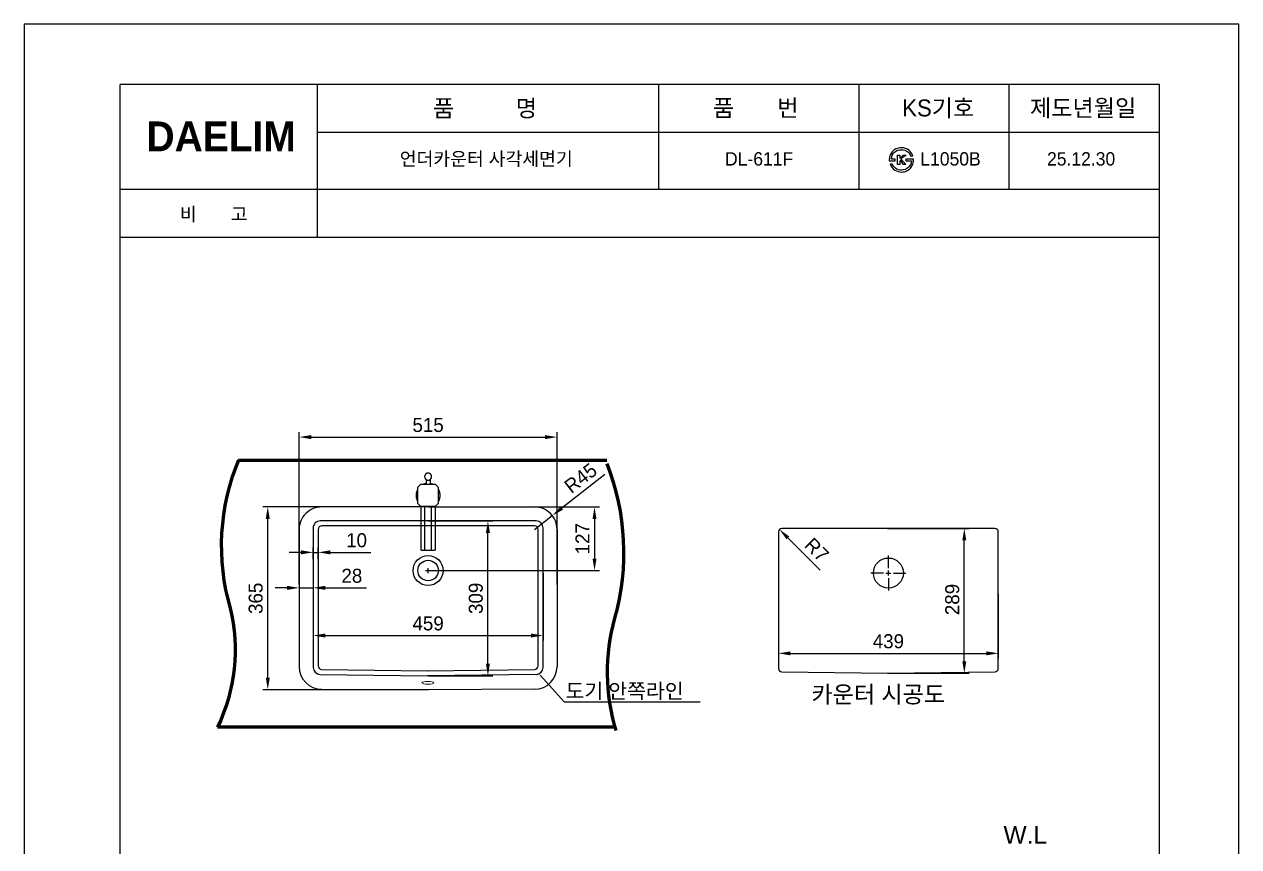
# Model space of a CAD drawing. Header units: millimetres. Extents: x 9401 to 11826, y -521 to 2909.
# Drawn here: x 9401 to 11826, y 1267 to 2909 of the extents above; entities that cross this region are included whole.
import ezdxf
from ezdxf import colors
from ezdxf.entities.mleader import LeaderData, LeaderLine
from ezdxf.lldxf.tags import DXFTag
from ezdxf.math import Vec2, Vec3

# ---------------------------------------------------------------- set-up
doc = ezdxf.new("R2010")
doc.units = ezdxf.units.MM
doc.header["$LTSCALE"] = 0.2
for name, color, linetype in [('1', 1, 'Continuous'), ('BU', 7, 'Continuous'), ('DIM2', 7, 'Continuous'), ('YA', 7, 'Continuous')]:
    doc.layers.add(name, color=color, linetype=linetype)
for name, color, linetype, lineweight in [('DIM', 3, 'Continuous', 15), ('LINE', 7, 'Continuous', 25), ('OUTLINE', 11, 'Continuous', 35), ('Y', 235, 'Continuous', 50)]:
    doc.layers.add(name, color=color, linetype=linetype, lineweight=lineweight)
doc.styles.add('Daelim Dimension', font='')
doc.styles.add('h', font='', dxfattribs={"height": 28})
doc.styles.get("Standard").update_dxf_attribs({"font": 'ISOCP.SHX', "bigfont": 'WHGTXT.SHX'})
doc.styles.add('스타일1', font='txt.shx', dxfattribs={"bigfont": 'ghs.shx'})
doc.styles.get('Daelim Dimension').set_extended_font_data('NanumGothic')
doc.styles.get('h').set_extended_font_data('Haansoft Batang')
tags = doc.linetypes.add('Amconstr', pattern=[9999, 9999, 0]).pattern_tags.tags
tags[6:7] = [DXFTag(74, 4), DXFTag(75, 0), DXFTag(340, '0'), DXFTag(46, 1.0), DXFTag(50, 0.0), DXFTag(44, 0.0), DXFTag(45, 0.0)]
tags[4:5] = [DXFTag(74, 4), DXFTag(75, 0), DXFTag(340, '0'), DXFTag(46, 1.0), DXFTag(50, 0.0), DXFTag(44, 0.0), DXFTag(45, 0.0)]
tags = doc.linetypes.add('HIDDEN', pattern=[9.524999999999999, 6.35, -3.175]).pattern_tags.tags
tags[6:7] = [DXFTag(74, 4), DXFTag(75, 0), DXFTag(340, '0'), DXFTag(46, 1.0), DXFTag(50, 0.0), DXFTag(44, 0.0), DXFTag(45, 0.0)]
tags[4:5] = [DXFTag(74, 4), DXFTag(75, 0), DXFTag(340, '0'), DXFTag(46, 1.0), DXFTag(50, 0.0), DXFTag(44, 0.0), DXFTag(45, 0.0)]
doc.dimstyles.new('AM_ISO$0', dxfattribs={"dimtxt": 28, "dimasz": 24, "dimexe": 10, "dimexo": 0, "dimgap": 10, "dimtad": 1, "dimdec": 0, "dimdsep": 46, "dimtxsty": 'h', "dimcen": -5, "dimclrd": 256, "dimclre": 256, "dimclrt": 256, "dimadec": 0, "dimazin": 2, "dimtp": 0.1, "dimtm": 0.1, "dimtfac": 0.71, "dimtdec": 0, "dimtmove": 0, "dimatfit": 3, "dimfxl": 0, "dimlwd": -1, "dimlwe": -1, "dimarcsym": 0})
doc.dimstyles.new('AM_ISO$4', dxfattribs={"dimtxt": 28, "dimasz": 24, "dimexe": 10, "dimexo": 0, "dimgap": 10, "dimtad": 1, "dimdec": 0, "dimdsep": 46, "dimtxsty": 'h', "dimcen": -5, "dimclrd": 256, "dimclre": 256, "dimclrt": 256, "dimadec": 0, "dimazin": 2, "dimtp": 0.1, "dimtm": 0.1, "dimtfac": 0.71, "dimtdec": 0, "dimtmove": 0, "dimatfit": 3, "dimfxl": 0, "dimlwd": -1, "dimlwe": -1, "dimarcsym": 0})

# ---------------------------------------------------------------- blocks, each defined once
blk = doc.blocks.new('*D11')
at = {"layer": 'Defpoints', "color": 0, "linetype": 'Amconstr'}
for p in [(10906.77465531964, 1771.976306297928), (11345.87361767875, 1771.974750124083), (11345.87361767875, 1653.131703340285)]:
    blk.add_point(p, dxfattribs=at)
at = {"layer": 'LINE', "linetype": 'ByBlock'}
for p, q in [((10906.77465531964, 1771.976306297928), (10906.77465531964, 1643.131703340285)), ((11345.87361767875, 1771.974750124083), (11345.87361767875, 1643.131703340285)), ((10930.77465531964, 1653.131703340285), (11321.87361767875, 1653.131703340285))]:
    blk.add_line(p, q, dxfattribs=at)
at = {"layer": 'LINE', "linetype": 'Amconstr'}
for points in [[(10930.77465531964, 1657.131703340285), (10930.77465531964, 1649.131703340285), (10906.77465531964, 1653.131703340285)], [(11321.87361767875, 1657.131703340285), (11321.87361767875, 1649.131703340285), (11345.87361767875, 1653.131703340285)]]:
    blk.add_solid(points, dxfattribs=at)
at = {"layer": 'LINE', "linetype": 'Amconstr', "insert": (11126.32413649919, 1677.131703340285), "char_height": 28, "attachment_point": 5, "style": 'h'}
blk.add_mtext('439', dxfattribs=at)
blk = doc.blocks.new('*D12')
at = {"layer": 'Defpoints', "color": 0, "linetype": 'Amconstr'}
for p in [(11124.88091090654, 1902.505432253914), (11278.00928433847, 1902.505432253914), (11124.88091090654, 1613.460493479608)]:
    blk.add_point(p, dxfattribs=at)
at = {"layer": 'LINE', "linetype": 'ByBlock'}
for p, q in [((11124.88091090654, 1902.505432253914), (11288.00928433847, 1902.505432253914)), ((11278.00928433847, 1637.460493479608), (11278.00928433847, 1878.505432253914)), ((11124.88091090654, 1613.460493479608), (11288.00928433847, 1613.460493479608))]:
    blk.add_line(p, q, dxfattribs=at)
at = {"layer": 'LINE', "linetype": 'Amconstr'}
for points in [[(11274.00928433847, 1878.505432253914), (11282.00928433847, 1878.505432253914), (11278.00928433847, 1902.505432253914)], [(11274.00928433847, 1637.460493479608), (11282.00928433847, 1637.460493479608), (11278.00928433847, 1613.460493479608)]]:
    blk.add_solid(points, dxfattribs=at)
at = {"layer": 'LINE', "linetype": 'Amconstr', "insert": (11254.00928433846, 1760.632450992758), "char_height": 28, "attachment_point": 5, "rotation": 90, "style": 'h'}
blk.add_mtext('289', dxfattribs=at)
blk = doc.blocks.new('*D13')
at = {"layer": 'Defpoints', "color": 0, "linetype": 'Amconstr'}
for p in [(9886.808744052969, 1945.505432253914), (10207.06969316705, 1945.505432253914), (10207.06969316707, 1580.505432253913)]:
    blk.add_point(p, dxfattribs=at)
at = {"layer": 'LINE', "linetype": 'ByBlock'}
for p, q in [((10207.06969316705, 1945.505432253914), (9876.808744052969, 1945.505432253914)), ((9886.808744052969, 1604.505432253913), (9886.808744052969, 1921.505432253914)), ((10207.06969316707, 1580.505432253913), (9876.808744052969, 1580.505432253913))]:
    blk.add_line(p, q, dxfattribs=at)
at = {"layer": 'LINE', "linetype": 'Amconstr'}
for points in [[(9882.808744052969, 1921.505432253914), (9890.808744052969, 1921.505432253914), (9886.808744052969, 1945.505432253914)], [(9882.808744052969, 1604.505432253913), (9890.808744052969, 1604.505432253913), (9886.808744052969, 1580.505432253913)]]:
    blk.add_solid(points, dxfattribs=at)
at = {"layer": 'LINE', "linetype": 'Amconstr', "insert": (9862.77146043113, 1763.005432253911), "char_height": 28, "attachment_point": 5, "rotation": 90, "style": 'h'}
blk.add_mtext('365', dxfattribs=at)
blk = doc.blocks.new('*D14')
at = {"layer": 'Defpoints', "color": 0, "linetype": 'Amconstr'}
for p in [(10464.61923546681, 2084.876436258386), (9949.520150861197, 1790.438791433037), (10464.61923546681, 1790.43701902108)]:
    blk.add_point(p, dxfattribs=at)
at = {"layer": 'LINE', "linetype": 'ByBlock'}
for p, q in [((9949.520150861197, 1790.438791433037), (9949.520150861197, 2094.876436258386)), ((10464.61923546681, 1790.43701902108), (10464.61923546681, 2094.876436258386)), ((9973.520150861197, 2084.876436258386), (10440.61923546681, 2084.876436258386))]:
    blk.add_line(p, q, dxfattribs=at)
at = {"layer": 'LINE', "linetype": 'Amconstr'}
for points in [[(9973.520150861197, 2088.876436258386), (9973.520150861197, 2080.876436258386), (9949.520150861197, 2084.876436258386)], [(10440.61923546681, 2088.876436258386), (10440.61923546681, 2080.876436258386), (10464.61923546681, 2084.876436258386)]]:
    blk.add_solid(points, dxfattribs=at)
at = {"layer": 'LINE', "linetype": 'Amconstr', "insert": (10207.069693164, 2108.913719880224), "char_height": 28, "attachment_point": 5, "style": 'h'}
blk.add_mtext('515', dxfattribs=at)
blk = doc.blocks.new('*D15')
at = {"layer": 'Defpoints', "color": 0, "linetype": 'Amconstr'}
for p in [(9977.52008307353, 1813.35062195049), (10436.61930325496, 1813.348994895179), (10436.61930325496, 1688.735604107995)]:
    blk.add_point(p, dxfattribs=at)
at = {"layer": 'LINE', "linetype": 'ByBlock'}
for p, q in [((9977.52008307353, 1813.35062195049), (9977.52008307353, 1678.735604107995)), ((10436.61930325496, 1813.348994895179), (10436.61930325496, 1678.735604107995)), ((10001.52008307353, 1688.735604107995), (10412.61930325496, 1688.735604107995))]:
    blk.add_line(p, q, dxfattribs=at)
at = {"layer": 'LINE', "linetype": 'Amconstr'}
for points in [[(10001.52008307353, 1692.735604107995), (10001.52008307353, 1684.735604107995), (9977.52008307353, 1688.735604107995)], [(10412.61930325496, 1692.735604107995), (10412.61930325496, 1684.735604107995), (10436.61930325496, 1688.735604107995)]]:
    blk.add_solid(points, dxfattribs=at)
at = {"layer": 'LINE', "linetype": 'Amconstr', "insert": (10207.06969316424, 1712.772887729832), "char_height": 28, "attachment_point": 5, "style": 'h'}
blk.add_mtext('459', dxfattribs=at)
blk = doc.blocks.new('*D16')
at = {"layer": 'Defpoints', "color": 0, "linetype": 'Amconstr'}
for p in [(10207.06969316707, 1917.505432253915), (10326.49221783126, 1917.505432253915), (10207.06969316707, 1608.4811379003)]:
    blk.add_point(p, dxfattribs=at)
at = {"layer": 'LINE', "linetype": 'ByBlock'}
for p, q in [((10207.06969316707, 1917.505432253915), (10336.49221783126, 1917.505432253915)), ((10326.49221783126, 1632.4811379003), (10326.49221783126, 1893.505432253915)), ((10207.06969316707, 1608.4811379003), (10336.49221783126, 1608.4811379003))]:
    blk.add_line(p, q, dxfattribs=at)
at = {"layer": 'LINE', "linetype": 'Amconstr'}
for points in [[(10322.49221783126, 1893.505432253915), (10330.49221783126, 1893.505432253915), (10326.49221783126, 1917.505432253915)], [(10322.49221783126, 1632.4811379003), (10330.49221783126, 1632.4811379003), (10326.49221783126, 1608.4811379003)]]:
    blk.add_solid(points, dxfattribs=at)
at = {"layer": 'LINE', "linetype": 'Amconstr', "insert": (10302.45493420942, 1762.993285077104), "char_height": 28, "attachment_point": 5, "rotation": 90, "style": 'h'}
blk.add_mtext('309', dxfattribs=at)
blk = doc.blocks.new('*D17')
at = {"layer": 'Defpoints', "color": 0, "linetype": 'Amconstr'}
for p in [(9949.520150861197, 1801.252309380059), (9977.52008307353, 1801.252309380059), (9977.52008307353, 1783.873299435014)]:
    blk.add_point(p, dxfattribs=at)
at = {"layer": 'LINE', "linetype": 'ByBlock'}
for p, q in [((9949.520150861197, 1801.252309380059), (9949.520150861197, 1773.873299435014)), ((9977.52008307353, 1801.252309380059), (9977.52008307353, 1773.873299435014)), ((9925.520150861197, 1783.873299435014), (9901.520150861197, 1783.873299435014)), ((9949.520150861197, 1783.873299435014), (9977.52008307353, 1783.873299435014)), ((10001.52008307353, 1783.873299435014), (10084.03406443172, 1783.873299435014))]:
    blk.add_line(p, q, dxfattribs=at)
at = {"layer": 'LINE', "linetype": 'Amconstr'}
for points in [[(9925.520150861197, 1787.873299435014), (9925.520150861197, 1779.873299435014), (9949.520150861197, 1783.873299435014)], [(10001.52008307353, 1787.873299435014), (10001.52008307353, 1779.873299435014), (9977.52008307353, 1783.873299435014)]]:
    blk.add_solid(points, dxfattribs=at)
at = {"layer": 'LINE', "linetype": 'Amconstr', "insert": (10054.77707375262, 1807.910583056851), "char_height": 28, "attachment_point": 5, "style": 'h'}
blk.add_mtext('28', dxfattribs=at)
blk = doc.blocks.new('*D18')
at = {"layer": 'Defpoints', "color": 0, "linetype": 'Amconstr'}
for p in [(9987.519984938075, 1854.761328555075), (9977.519984938137, 1841.041064358845), (9987.519984938075, 1841.041099799013)]:
    blk.add_point(p, dxfattribs=at)
at = {"layer": 'LINE', "linetype": 'ByBlock'}
for p, q in [((9953.519984938137, 1854.761328555075), (9929.519984938137, 1854.761328555075)), ((9977.519984938137, 1841.041064358845), (9977.519984938137, 1864.761328555075)), ((9977.519984938137, 1854.761328555075), (9987.519984938075, 1854.761328555075)), ((9987.519984938075, 1841.041099799013), (9987.519984938075, 1864.761328555075)), ((10011.51998493808, 1854.761328555075), (10092.84089039746, 1854.761328555075))]:
    blk.add_line(p, q, dxfattribs=at)
at = {"layer": 'LINE', "linetype": 'Amconstr'}
for points in [[(9953.519984938137, 1858.761328555075), (9953.519984938137, 1850.761328555075), (9977.519984938137, 1854.761328555075)], [(10011.51998493808, 1858.761328555075), (10011.51998493808, 1850.761328555075), (9987.519984938075, 1854.761328555075)]]:
    blk.add_solid(points, dxfattribs=at)
at = {"layer": 'LINE', "linetype": 'Amconstr', "insert": (10064.18043766777, 1878.779970365994), "char_height": 28, "attachment_point": 5, "style": 'h'}
blk.add_mtext('10', dxfattribs=at)
blk = doc.blocks.new('*D22')
at = {"layer": 'Defpoints', "color": 0, "linetype": 'Amconstr'}
for p in [(10455.08339000503, 1928.205984700238), (10419.61961420241, 1900.505432254102)]:
    blk.add_point(p, dxfattribs=at)
at = {"layer": 'LINE', "linetype": 'ByBlock'}
for p, q in [((10560.18083264994, 2010.296996050596), (10473.99740376643, 1942.97961267151)), ((10419.61961420241, 1900.505432254102), (10455.08339000503, 1928.205984700238))]:
    blk.add_line(p, q, dxfattribs=at)
at = {"layer": 'LINE', "linetype": 'Amconstr'}
blk.add_solid([(10471.53513243789, 1946.13194829841), (10476.45967509498, 1939.827277044611), (10455.08339000503, 1928.205984700238)], dxfattribs=at)
at = {"layer": 'LINE', "linetype": 'Amconstr', "insert": (10511.74954651934, 2002.968514730444), "char_height": 28, "attachment_point": 5, "rotation": 37.99319157705882, "style": 'h'}
blk.add_mtext('R45', dxfattribs=at)
blk = doc.blocks.new('*D32')
at = {"layer": 'Defpoints', "color": 0, "linetype": 'Amconstr'}
for p in [(10908.8244612911, 1900.455170951217), (10913.77421753039, 1895.505432253916)]:
    blk.add_point(p, dxfattribs=at)
at = {"layer": 'LINE', "linetype": 'ByBlock'}
blk.add_line((10989.90618254434, 1819.373737052598), (10925.79505411154, 1883.484638274762), dxfattribs=at)
at = {"layer": 'LINE', "linetype": 'Amconstr'}
blk.add_solid([(10928.62347622429, 1886.313070411503), (10922.9666319988, 1880.656206138021), (10908.8244612911, 1900.455170951217)], dxfattribs=at)
at = {"layer": 'LINE', "linetype": 'Amconstr', "insert": (10983.30644741462, 1859.914514145898), "char_height": 28, "attachment_point": 5, "rotation": 315.0001015286553, "style": 'h'}
blk.add_mtext('R7', dxfattribs=at)
blk = doc.blocks.new('*D33')
at = {"layer": 'Defpoints', "color": 0, "linetype": 'Amconstr'}
for p in [(10207.06969316705, 1945.505432253914), (10207.06969316705, 1818.505432253937), (10539.39382576422, 1818.505432253937)]:
    blk.add_point(p, dxfattribs=at)
at = {"layer": 'LINE', "linetype": 'ByBlock'}
for p, q in [((10207.06969316705, 1945.505432253914), (10549.39382576422, 1945.505432253914)), ((10539.39382576422, 1921.505432253914), (10539.39382576422, 1842.505432253937)), ((10207.06969316705, 1818.505432253937), (10549.39382576422, 1818.505432253937))]:
    blk.add_line(p, q, dxfattribs=at)
at = {"layer": 'LINE', "linetype": 'Amconstr'}
for points in [[(10535.39382576422, 1921.505432253914), (10543.39382576422, 1921.505432253914), (10539.39382576422, 1945.505432253914)], [(10535.39382576422, 1842.505432253937), (10543.39382576422, 1842.505432253937), (10539.39382576422, 1818.505432253937)]]:
    blk.add_solid(points, dxfattribs=at)
at = {"layer": 'LINE', "linetype": 'Amconstr', "insert": (10515.39382576422, 1882.005432253922), "char_height": 28, "attachment_point": 5, "rotation": 90, "style": 'h'}
blk.add_mtext('127', dxfattribs=at)

msp = doc.modelspace()

# ---------------------------------------------------------------- linework, layer by layer
at = {"layer": '1', "color": 7, "linetype": 'HIDDEN', "lineweight": 0, "ltscale": 5}
msp.add_ellipse((10206.74604243844, 1594.425995049593), major_axis=(-12.00000000000045, 0), ratio=0.2336591744549714, dxfattribs=at)
at = {"layer": 'BU', "color": 7}
for points in [[(10192.06969316706, 1990.005394253914), (10186.06969316706, 1984.005394253914)], [(10222.06969316706, 1990.005394253914), (10192.06969316706, 1990.005394253914)], [(10203.06969326072, 1992.169713402146), (10202.30142529191, 1992.026950781297), (10201.53821215756, 1991.859252989505), (10200.78086293891, 1991.666797802965), (10200.03018050087, 1991.449789243164), (10199.28696064088, 1991.208457360606), (10198.55199124535, 1990.943057990885), (10197.82605145436, 1990.653872483526), (10197.10991083571, 1990.341207403707), (10196.40432856914, 1990.005394207257)], [(10214.06969316706, 2005.970476253915), (10214.06796864491, 2006.125847860255), (10214.06273381399, 2006.282537962955), (10214.05389894751, 2006.440443929646), (10214.04137752735, 2006.599457319205), (10214.02508664376, 2006.759463949805), (10214.00494739974, 2006.920343996356), (10213.98088531768, 2007.081972118585), (10213.95283074597, 2007.244217620806), (10213.92071926279, 2007.406944643957), (10213.88449207435, 2007.570012390764), (10213.84409640476, 2007.733275383956), (10213.79948587436, 2007.896583757836), (10213.75062086354, 2008.059783582735), (10213.69746885894, 2008.222717221928), (10213.64000477881, 2008.385223719877), (10213.57821127449, 2008.547139220845), (10213.51207900493, 2008.708297416074), (10213.44160688135, 2008.868530017663), (10213.36680227922, 2009.027667257034), (10213.28768121486, 2009.185538405316), (10213.20426848449, 2009.341972312748), (10213.11659776329, 2009.496797964156), (10213.02471166287, 2009.649845046866), (10212.92866174559, 2009.800944527616), (10212.82850849442, 2009.949929234586), (10212.72432123782, 2010.096634440577), (10212.61617802905, 2010.240898443316), (10212.50416548007, 2010.382563138715), (10212.38837855054, 2010.521474583016), (10212.26892029263, 2010.657483539665), (10212.14590155328, 2010.790446006885), (10212.01944063536, 2010.920223722227), (10211.88966292002, 2011.046684640146), (10211.7567004528, 2011.169703379495), (10211.62069149615, 2011.289161637405), (10211.48178005184, 2011.404948566934), (10211.34011535645, 2011.516961115907), (10211.19585135372, 2011.625104324675), (10211.04914614772, 2011.729291581275), (10210.90016144075, 2011.829444832446), (10210.74906196, 2011.925494749735), (10210.59601487729, 2012.017380850156), (10210.44118922588, 2012.105051571355), (10210.28475531845, 2012.188464301727), (10210.12688417017, 2012.267585366085), (10209.96774693079, 2012.342389968216), (10209.80751432922, 2012.412862091785), (10209.64635613399, 2012.478994361355), (10209.48444063301, 2012.540787865684), (10209.32193413506, 2012.598251945815), (10209.15900049588, 2012.651403950407), (10208.99580067097, 2012.700268961227), (10208.83249229709, 2012.744879491627), (10208.66922930391, 2012.785275161215), (10208.50616155709, 2012.821502349657), (10208.34343453394, 2012.853613832836), (10208.18118903173, 2012.881668404534), (10208.0195609095, 2012.905730486598), (10207.85868086296, 2012.925869730615), (10207.69867423234, 2012.942160614205), (10207.53966084278, 2012.954682034376), (10207.38175487609, 2012.963516900856), (10207.22506477338, 2012.968751731776), (10207.06969316706, 2012.970476253915), (10206.91432156072, 2012.968751731776), (10206.75763145802, 2012.963516900856), (10206.59972549133, 2012.954682034376), (10206.44071210177, 2012.942160614205), (10206.28070547117, 2012.925869730615), (10206.11982542462, 2012.905730486598), (10205.95819730238, 2012.881668404534), (10205.79595180017, 2012.853613832836), (10205.63322477702, 2012.821502349657), (10205.47015703021, 2012.785275161215), (10205.30689403701, 2012.744879491627), (10205.14358566313, 2012.700268961227), (10204.98038583823, 2012.651403950407), (10204.81745219905, 2012.598251945815), (10204.65494570109, 2012.540787865684), (10204.49303020012, 2012.478994361355), (10204.33187200489, 2012.412862091785), (10204.17163940331, 2012.342389968216), (10204.01250216394, 2012.267585366085), (10203.85463101566, 2012.188464301727), (10203.69819710822, 2012.105051571355), (10203.54337145681, 2012.017380850156), (10203.39032437412, 2011.925494749735), (10203.23922489336, 2011.829444832446), (10203.09024018638, 2011.729291581275), (10202.94353498039, 2011.625104324675), (10202.79927097766, 2011.516961115907), (10202.65760628226, 2011.404948566934), (10202.51869483795, 2011.289161637405), (10202.38268588131, 2011.169703379495), (10202.24972341408, 2011.046684640146), (10202.11994569875, 2010.920223722227), (10201.99348478082, 2010.790446006885), (10201.87046604147, 2010.657483539665), (10201.75100778356, 2010.521474583016), (10201.63522085403, 2010.382563138715), (10201.52320830507, 2010.240898443316), (10201.41506509629, 2010.096634440577), (10201.31087783969, 2009.949929234586), (10201.21072458852, 2009.800944527616), (10201.11467467124, 2009.649845046866), (10201.02278857082, 2009.496797964156), (10200.93511784961, 2009.341972312748), (10200.85170511924, 2009.185538405316), (10200.77258405489, 2009.027667257034), (10200.69777945275, 2008.868530017663), (10200.62730732918, 2008.708297416074), (10200.56117505962, 2008.547139220845), (10200.49938155529, 2008.385223719877), (10200.44191747516, 2008.222717221928), (10200.38876547057, 2008.059783582735), (10200.33990045974, 2007.896583757836), (10200.29528992934, 2007.733275383956), (10200.25489425975, 2007.570012390764), (10200.21866707132, 2007.406944643957), (10200.18655558814, 2007.244217620806), (10200.15850101644, 2007.081972118585), (10200.13443893438, 2006.920343996356), (10200.11429969037, 2006.759463949805), (10200.09800880677, 2006.599457319205), (10200.0854873866, 2006.440443929646), (10200.07665252012, 2006.282537962955), (10200.0714176892, 2006.125847860255), (10200.06969316706, 2005.970476253915), (10200.0714176892, 2005.815104647586), (10200.07665252012, 2005.658414544876), (10200.0854873866, 2005.500508578197), (10200.09800880677, 2005.341495188637), (10200.11429969037, 2005.181488558035), (10200.13443893438, 2005.020608511475), (10200.15850101644, 2004.858980389246), (10200.18655558814, 2004.696734887034), (10200.21866707132, 2004.534007863876), (10200.25489425975, 2004.370940117076), (10200.29528992934, 2004.207677123875), (10200.33990045974, 2004.044368749995), (10200.38876547057, 2003.881168925096), (10200.44191747516, 2003.718235285907), (10200.49938155529, 2003.555728787965), (10200.56117505962, 2003.393813286986), (10200.62730732918, 2003.232655091756), (10200.69777945275, 2003.072422490176), (10200.77258405489, 2002.913285250806), (10200.85170511924, 2002.755414102524), (10200.93511784961, 2002.598980195096), (10201.02278857082, 2002.444154543685), (10201.11467467124, 2002.291107460978), (10201.21072458852, 2002.140007980215), (10201.31087783969, 2001.991023273245), (10201.41506509629, 2001.844318067256), (10201.52320830507, 2001.700054064527), (10201.63522085403, 2001.558389369127), (10201.75100778356, 2001.419477924815), (10201.87046604147, 2001.283468968176), (10201.99348478082, 2001.150506500946), (10202.11994569875, 2001.020728785615), (10202.24972341408, 2000.894267867686), (10202.38268588131, 2000.771249128336), (10202.51869483795, 2000.651790870435), (10202.65760628226, 2000.536003940897), (10202.79927097766, 2000.423991391928), (10202.94353498039, 2000.315848183156), (10203.09024018638, 2000.211660926555), (10203.23922489336, 2000.111507675386), (10203.39032437412, 2000.015457758107), (10203.54337145681, 1999.923571657685), (10203.69819710822, 1999.835900936484), (10203.85463101566, 1999.752488206115), (10204.01250216394, 1999.673367141756), (10204.17163940331, 1999.598562539627), (10204.33187200489, 1999.528090416046), (10204.49303020012, 1999.461958146484), (10204.65494570109, 1999.400164642156), (10204.81745219905, 1999.342700562026), (10204.98038583823, 1999.289548557426), (10205.14358566313, 1999.240683546604), (10205.30689403701, 1999.196073016206), (10205.47015703021, 1999.155677346614), (10205.63322477702, 1999.119450158184), (10205.79595180017, 1999.087338674995), (10205.95819730238, 1999.059284103297), (10206.11982542462, 1999.035222021237), (10206.28070547117, 1999.015082777215), (10206.44071210177, 1998.998791893625), (10206.59972549133, 1998.986270473466), (10206.75763145802, 1998.977435606975), (10206.91432156072, 1998.972200776066), (10207.06969316706, 1998.970476253915), (10207.22506477338, 1998.972200776066), (10207.38175487609, 1998.977435606975), (10207.53966084278, 1998.986270473466), (10207.69867423234, 1998.998791893625), (10207.85868086296, 1999.015082777215), (10208.0195609095, 1999.035222021237), (10208.18118903173, 1999.059284103297), (10208.34343453394, 1999.087338674995), (10208.50616155709, 1999.119450158184), (10208.66922930391, 1999.155677346614), (10208.83249229709, 1999.196073016206), (10208.99580067097, 1999.240683546604), (10209.15900049588, 1999.289548557426), (10209.32193413506, 1999.342700562026), (10209.48444063301, 1999.400164642156), (10209.64635613399, 1999.461958146484), (10209.80751432922, 1999.528090416046), (10209.96774693079, 1999.598562539627), (10210.12688417017, 1999.673367141756), (10210.28475531845, 1999.752488206115), (10210.44118922588, 1999.835900936484), (10210.59601487729, 1999.923571657685), (10210.74906196, 2000.015457758107), (10210.90016144075, 2000.111507675386), (10211.04914614772, 2000.211660926555), (10211.19585135372, 2000.315848183156), (10211.34011535645, 2000.423991391928), (10211.48178005184, 2000.536003940897), (10211.62069149615, 2000.651790870435), (10211.7567004528, 2000.771249128336), (10211.88966292002, 2000.894267867686), (10212.01944063536, 2001.020728785615), (10212.14590155328, 2001.150506500946), (10212.26892029263, 2001.283468968176), (10212.38837855054, 2001.419477924815), (10212.50416548007, 2001.558389369127), (10212.61617802905, 2001.700054064527), (10212.72432123782, 2001.844318067256), (10212.82850849442, 2001.991023273245), (10212.92866174559, 2002.140007980215), (10213.02471166287, 2002.291107460978), (10213.11659776329, 2002.444154543685), (10213.20426848449, 2002.598980195096), (10213.28768121486, 2002.755414102524), (10213.36680227922, 2002.913285250806), (10213.44160688135, 2003.072422490176), (10213.51207900493, 2003.232655091756), (10213.57821127449, 2003.393813286986), (10213.64000477881, 2003.555728787965), (10213.69746885894, 2003.718235285907), (10213.75062086354, 2003.881168925096), (10213.79948587436, 2004.044368749995), (10213.84409640476, 2004.207677123875), (10213.88449207435, 2004.370940117076), (10213.92071926279, 2004.534007863876), (10213.95283074597, 2004.696734887034), (10213.98088531768, 2004.858980389246), (10214.00494739974, 2005.020608511475), (10214.02508664376, 2005.181488558035), (10214.04137752735, 2005.341495188637), (10214.05389894751, 2005.500508578197), (10214.06273381399, 2005.658414544876), (10214.06796864491, 2005.815104647586), (10214.06969316706, 2005.970476253915)], [(10203.06969316706, 2000.225913253914), (10203.06969316706, 1990.005394253914)], [(10211.06969316706, 2000.225913253914), (10211.06969316706, 1990.005394253914)], [(10217.73505776498, 1990.005394207257), (10217.0294754984, 1990.341207403696), (10216.31333487975, 1990.653872483526), (10215.58739508876, 1990.943057990878), (10214.85242569323, 1991.208457360597), (10214.10920583325, 1991.449789243164), (10213.3585233952, 1991.666797802954), (10212.60117417656, 1991.859252989495), (10211.83796104221, 1992.026950781297), (10211.0696930734, 1992.169713402146)], [(10228.06969316706, 1984.005394253914), (10222.06969316706, 1990.005394253914)], [(10186.06969309163, 1980.124344156214), (10185.67757920188, 1979.385534882658), (10185.31144753665, 1978.633510914327), (10184.97174278853, 1977.869185637147), (10184.65887755282, 1977.093487377826), (10184.3732318263, 1976.307358276375), (10184.11515254576, 1975.511753141776), (10183.88495316662, 1974.707638292347), (10183.68291328218, 1973.895990382026), (10183.50927828407, 1973.077795214198), (10183.36425906418, 1972.254046544336), (10183.24803175856, 1971.425744873055), (10183.1607375334, 1970.593896230877), (10183.10248241368, 1969.759510956408), (10183.07333715434, 1968.923602469136), (10183.07333715435, 1968.087186038626), (10183.10248241369, 1967.251277551356), (10183.1607375334, 1966.416892276885), (10183.24803175856, 1965.585043634715), (10183.3642590642, 1964.756741963427), (10183.50927828408, 1963.932993293565), (10183.68291328221, 1963.114798125736), (10183.88495316664, 1962.303150215415), (10184.11515254578, 1961.499035365985), (10184.37323182632, 1960.703430231396), (10184.65887755285, 1959.917301129948), (10184.97174278857, 1959.141602870626), (10185.31144753668, 1958.377277593446), (10185.67757920192, 1957.625253625115), (10186.06969309166, 1956.886444351555)], [(10186.06969316706, 1984.005394253914), (10186.06969316706, 1953.005394253914)], [(10228.06969316706, 1953.005394253914), (10228.06969316706, 1984.005394253914)], [(10228.06969324246, 1956.886444351584), (10228.46180713221, 1957.625253625146), (10228.82793879744, 1958.377277593477), (10229.16764354556, 1959.141602870655), (10229.48050878127, 1959.917301129977), (10229.76615450779, 1960.703430231436), (10230.02423378833, 1961.499035366026), (10230.25443316748, 1962.303150215448), (10230.45647305192, 1963.114798125765), (10230.63010805003, 1963.932993293598), (10230.77512726991, 1964.756741963456), (10230.89135457555, 1965.585043634746), (10230.97864880071, 1966.416892276914), (10231.03690392042, 1967.251277551386), (10231.06604917976, 1968.087186038656), (10231.06604917976, 1968.923602469165), (10231.03690392042, 1969.759510956437), (10230.97864880071, 1970.593896230917), (10230.89135457555, 1971.425744873087), (10230.77512726991, 1972.254046544376), (10230.63010805003, 1973.077795214236), (10230.45647305192, 1973.895990382066), (10230.25443316748, 1974.707638292376), (10230.02423378833, 1975.511753141805), (10229.7661545078, 1976.307358276397), (10229.48050878127, 1977.093487377855), (10229.16764354556, 1977.869185637177), (10228.82793879744, 1978.633510914356), (10228.46180713221, 1979.385534882687), (10228.06969324246, 1980.124344156245)], [(10186.06969316706, 1953.005394253914), (10192.06969316706, 1947.005394253914)], [(10192.06969316706, 1947.005394253914), (10222.06969316706, 1947.005394253914)], [(10193.06969316706, 1859.005930957773), (10193.06969316706, 1947.005394253914)], [(10196.40432856921, 1947.005394300547), (10197.11743018118, 1946.666152933306), (10197.84130647616, 1946.350555525486), (10198.57517375923, 1946.058943754336), (10199.31823751892, 1945.791633329427), (10200.0696932873, 1945.548913650754)], [(10200.06969316706, 1947.005394253914), (10200.06969316706, 1859.005930957773)], [(10214.06969316706, 1859.005930957773), (10214.06969316706, 1947.005394253914)], [(10214.06969304686, 1945.548913650776), (10214.82114881524, 1945.791633329447), (10215.56421257493, 1946.058943754356), (10216.29807985801, 1946.350555525506), (10217.02195615298, 1946.666152933326), (10217.73505776495, 1947.005394300566)], [(10221.06969316706, 1947.005394253914), (10221.06969316706, 1859.005930957773)], [(10222.06969316706, 1947.005394253914), (10228.06969316706, 1953.005394253914)], [(10193.06969316706, 1859.005930957773), (10221.06969316706, 1859.005930957773)]]:
    msp.add_lwpolyline(points, dxfattribs=at)
at = {"layer": 'LINE', "linetype": 'Amconstr'}
for p, q in [((11667.8961924981, -378.7964724770754), (11667.8961924981, 2789.203527522925)), ((11126.32413650193, 1823.505432253936), (11126.32413650193, 1848.489063367306)), ((10207.06969316706, 1813.505432253936), (10207.06969316706, 1823.505432253936)), ((10202.06969316706, 1818.505432253936), (10212.06969316706, 1818.505432253936)), ((11116.32413650193, 1813.505432253936), (11091.34050538856, 1813.505432253936)), ((11121.32413650193, 1813.505432253936), (11131.32413650193, 1813.505432253936)), ((11126.32413650193, 1808.505432253936), (11126.32413650193, 1818.505432253936)), ((11126.32413650193, 1803.505432253936), (11126.32413650193, 1778.521801140567)), ((11136.32413650193, 1813.505432253936), (11161.3077676153, 1813.505432253936))]:
    msp.add_line(p, q, dxfattribs=at)
at = {"layer": 'LINE', "ltscale": 20}
for p, q in [((10207.06969316705, 1917.505432253914), (9991.51976356346, 1917.505432253914)), ((10422.61963108234, 1917.505432253914), (10207.06969316705, 1917.505432253914)), ((9949.519772131916, 1900.505277412797), (9949.520714953118, 1626.502125178338)), ((9977.519763563547, 1903.505382637679), (9977.520749877038, 1625.201537517813)), ((10436.6186364586, 1625.201927426702), (10436.61962277623, 1903.506942941474)), ((10464.61961420228, 1900.505277412945), (10464.61867138084, 1626.502125178487))]:
    msp.add_line(p, q, dxfattribs=at)
at = {"layer": 'LINE', "color": 1, "ltscale": 20}
for p, q in [((9987.519774195573, 1900.505407445796), (9987.52073938019, 1628.163405267378)), ((10207.06969316705, 1907.505432253914), (9994.519774195527, 1907.505432253914)), ((10419.61961213858, 1907.505432253914), (10207.06969316705, 1907.505432253914)), ((10426.61864695737, 1628.164338165618), (10426.61961213854, 1900.505407445796)), ((10906.77421753043, 1895.505407445796), (10906.77518271505, 1623.163405267378)), ((11126.32413650191, 1902.505432253913), (10913.77421753039, 1902.505432253914)), ((11338.87405547344, 1902.505432253913), (11126.32413650191, 1902.505432253913)), ((11345.87309029223, 1623.164338165618), (11345.8740554734, 1895.505407445796)), ((9994.431139765295, 1621.164003534055), (10205.62646757168, 1618.460493479608)), ((10205.37230149112, 1618.460516773579), (10419.70696359514, 1621.164920126515)), ((10913.68558310016, 1616.164003534055), (11124.88091090654, 1613.460493479608)), ((11124.62674482598, 1613.460516773579), (11338.96140693, 1616.164920126515))]:
    msp.add_line(p, q, dxfattribs=at)
at = {"layer": 'LINE'}
for p, q in [((9991.341550647245, 1611.202734051167), (10205.49846812189, 1608.461312706122)), ((10422.79526973414, 1611.203091348496), (10205.49846811644, 1608.461312706122)), ((9994.309773414376, 1581.5027744309), (10207.06969316683, 1580.505432253914)), ((10419.8296129189, 1581.502774426053), (10207.06969316138, 1580.505432253914))]:
    msp.add_line(p, q, dxfattribs=at)
at = {"layer": 'LINE', "ltscale": 20}
for points in [[(10207.06969316705, 1945.505432253914), (9994.51977213165, 1945.505432253914)], [(10207.06969316706, 1945.505432253914), (10419.61961420241, 1945.505432253914)]]:
    msp.add_lwpolyline(points, dxfattribs=at)
at = {"layer": 'LINE', "linetype": 'Amconstr'}
for radius in [29.98363111336948, 20.5]:
    msp.add_circle((10207.06969316706, 1818.505432253936), radius, dxfattribs=at)
at = {"layer": 'LINE', "color": 1, "linetype": 'HIDDEN'}
msp.add_circle((11126.32413650193, 1813.505432253936), 29.98363111336948, dxfattribs=at)
at = {"layer": 'LINE'}
for centre, radius, start, end in [((9994.51977213165, 1900.505432253913), 45, 90, 180.0001971498332), ((10419.61961420241, 1900.505432254102), 45, 359.9998028502177, 90), ((9991.51976356346, 1903.505432253914), 14, 90, 180.0002030572023), ((10422.61962270906, 1903.505432105219), 14.00000014869693, 359.9934106385491, 89.9999997479206), ((9994.520714952852, 1626.502280024488), 45, 180.0001971498329, 269.7314199075331), ((9991.52074987695, 1625.201587134048), 14, 180.0002030572032, 269.2665971471598), ((10419.61867138111, 1626.502280019644), 45, 270.268580091156, 359.9998028501162), ((10422.61863645869, 1625.201977042936), 14, 270.7229006940612, 359.9997969427996)]:
    msp.add_arc(centre, radius, start, end, dxfattribs=at)
at = {"layer": 'LINE', "color": 1, "ltscale": 20}
for centre, radius, start, end in [((9994.519774195527, 1900.505432253914), 6.999999999999318, 90, 180.0002030572088), ((10419.61961213858, 1900.505432253914), 7.000000000000305, 359.9997969427987, 90), ((10913.77421753039, 1895.505432253914), 6.999999999999318, 90.0000000000149, 180.0002030572088), ((11338.87405547344, 1895.505432253913), 7.000000000000305, 359.9997969428006, 90), ((9994.520739380145, 1628.163430075496), 6.999999999998486, 180.0002030572051, 269.2665971471822), ((10419.61864695742, 1628.164362973736), 7.000000000000147, 270.7229006940686, 359.9997969427968), ((10913.77518271501, 1623.163430075495), 7.000000000000305, 180.0002030572051, 269.2665971471672), ((11338.87309029228, 1623.164362973735), 6.99999999999992, 270.7229006940686, 359.9997969427987)]:
    msp.add_arc(centre, radius, start, end, dxfattribs=at)
at = {"layer": 'OUTLINE', "color": 5, "lineweight": 60}
msp.add_line((10581.96872447008, 1505.952888785044), (9786.657597220556, 1505.952888785044), dxfattribs=at)
for points in [[(9828.444414303493, 2038.952888785044, 0.1722855554629914), (9811.799057993783, 1743.198619643362, -0.1713173245568255), (9786.657597220556, 1505.952888785044, -0.1713173245568255)], [(10564.00313232214, 2031.952888785044, -0.1629859778794364), (10579.51306953154, 1723.441532919262, 0.1411373280420583), (10581.96872447008, 1498.952888785044, 0.1411373280420583)]]:
    msp.add_lwpolyline(points, format="xyb", dxfattribs=at)
at = {"layer": 'Y', "color": 5, "lineweight": 60}
msp.add_line((9828.444414303493, 2038.952888785044), (10564.00313232214, 2038.952888785044), dxfattribs=at)
at = {"layer": 'YA', "color": 7}
for p, q in [((11667.8961924981, 2789.203527522925), (9591.896192498096, 2789.203527522925)), ((9591.896192498096, 1719.018327522917), (9591.896192498096, 2789.203527522925)), ((9986.37919164467, 2483.203527522925), (9986.37919164467, 2789.203527522925)), ((10667.8961924981, 2578.848701746549), (10667.8961924981, 2788.848701746549)), ((11067.8961924981, 2578.848701746549), (11067.8961924981, 2788.848701746549)), ((11067.8961924981, 2578.848701746549), (11067.8961924981, 2788.848701746549)), ((11367.8961924981, 2578.848701746549), (11367.8961924981, 2788.848701746549)), ((11367.8961924981, 2578.848701746549), (11367.8961924981, 2788.848701746549)), ((11667.8961924981, 2693.203527522925), (9986.37919164467, 2693.203527522925)), ((11667.8961924981, 2579.203527522925), (9591.896192498096, 2579.203527522925)), ((11667.8961924981, 2483.203527522925), (9591.896192498096, 2483.203527522925)), ((11667.8961924981, 2483.203527522925), (9591.896192498096, 2483.203527522925)), ((9591.896192498096, -378.7964724770754), (9591.896192498096, 1719.018327522917))]:
    msp.add_line(p, q, dxfattribs=at)
at = {"layer": 'YA', "color": 0}
msp.add_lwpolyline([(9400.529945654, -521.2751717338724), (11826.029945654, -521.2751717338724), (11826.029945654, 2909.074828266126), (9400.529945654, 2909.074828266126)], close=True, dxfattribs=at)
at = {"layer": 'YA', "color": 7}
msp.add_lwpolyline([(11148.90348270151, 2641.049336210544), (11156.12265631481, 2647.591730203432), (11161.93184510048, 2647.591730203432), (11150.99027443461, 2640.146936098241), (11161.42423310011, 2628.866975622161), (11156.3482495216, 2628.866975622161), (11150.99027443461, 2637.439763046405), (11148.90348270151, 2635.57856452015), (11148.90348270151, 2628.866975622161), (11144.4666798756, 2628.866975622161), (11144.4666798756, 2647.760925108534), (11148.90348270151, 2647.760925108534), (11148.90348270151, 2641.049336210544)], close=True, dxfattribs=at)
for points in [[(11128.22352598212, 2636.480957574266), (11128.03552643243, 2639.789749648957), (11128.39272557684, 2642.966942038835), (11129.29512341536, 2646.021934721426), (11130.23512116388, 2649.142727246272), (11131.70151765145, 2651.896920649331), (11133.69431287833, 2654.26571497558), (11135.76230792496, 2656.822508851354), (11138.2815018909, 2658.796504123191), (11141.25189477605, 2660.187700791004), (11144.45728709833, 2661.691697188504), (11148.04807849759, 2662.462495342286), (11152.0336689511, 2662.500095252206), (11158.20005418117, 2662.424895432367), (11163.38884175273, 2660.723499507581), (11167.60943164345, 2657.386507500498), (11171.0310234479, 2654.679313984871), (11173.64421718863, 2651.088522585702), (11175.44901286574, 2646.61413330289), (11175.44901286574, 2646.61413330289), (11170.78662403333, 2646.61413330289), (11170.78662403333, 2646.61413330289), (11169.84662628481, 2649.434126548349), (11167.91023092298, 2652.02852033413), (11164.97743794767, 2654.397314660306), (11161.29264677369, 2657.292507725691), (11157.10965679289, 2658.740104258304), (11152.44726796048, 2658.740104258304), (11146.84488137954, 2658.740104258304), (11142.19189252456, 2657.066908265999), (11138.50710135051, 2653.720516281403), (11134.70951044668, 2650.261324567033), (11132.66031535492, 2645.692935509414), (11132.35951607547, 2640.015349108562), (11132.35951607547, 2640.015349108562), (11140.14269743289, 2640.015349108562), (11140.14269743289, 2640.015349108562), (11140.14269743289, 2640.015349108562), (11140.14269743289, 2636.480957574266), (11140.14269743289, 2636.480957574266), (11140.14269743289, 2636.480957574266), (11128.22352598212, 2636.480957574266), (11128.22352598212, 2636.480957574266), (11128.22352598212, 2636.480957574266), (11128.22352598212, 2636.480957574266), (11128.22352598212, 2636.480957574266)], [(11176.57701016394, 2640.015349108562), (11176.65220998378, 2636.480957574266), (11176.12581124465, 2633.106365657262), (11174.99781394645, 2629.900973334905), (11173.90741655824, 2626.780180809987), (11172.30942038579, 2624.03538738444), (11170.20382542922, 2621.666593058264), (11168.07003054019, 2619.288398754576), (11165.56963652921, 2617.464803122592), (11162.71204337382, 2616.177006207097), (11159.77925039859, 2614.823409449364), (11156.66785785111, 2614.14661107046), (11153.35906577651, 2614.14661107046), (11147.98227865518, 2614.109011160468), (11143.27288993525, 2615.396808075875), (11139.21209966181, 2618.000601839169), (11134.88811001885, 2620.745395264788), (11131.68271769657, 2624.749785673263), (11129.57712273993, 2630.013773064824), (11129.57712273993, 2630.013773064824), (11134.01391211282, 2630.013773064824), (11134.01391211282, 2630.013773064824), (11135.81870778984, 2626.554581350367), (11137.95250267889, 2623.847387834754), (11140.4340967349, 2621.892192517869), (11144.03428811152, 2619.07219927241), (11148.35827775456, 2617.793802334516), (11153.38726570891, 2618.057001704055), (11157.81465510428, 2618.057001704055), (11161.81904551283, 2619.485798281788), (11165.3816369796, 2622.343391437167), (11169.54582700536, 2625.764983241617), (11171.87702142153, 2630.474371961562), (11172.36582025074, 2636.480957574266), (11172.36582025074, 2636.480957574266), (11161.19864699881, 2636.480957574266), (11161.19864699881, 2636.480957574266), (11161.19864699881, 2636.480957574266), (11161.19864699881, 2640.015349108562), (11161.19864699881, 2640.015349108562), (11161.19864699881, 2640.015349108562), (11176.57701016394, 2640.015349108562), (11176.57701016394, 2640.015349108562), (11176.57701016394, 2640.015349108562), (11176.57701016394, 2640.015349108562), (11176.57701016394, 2640.015349108562)]]:
    msp.add_open_spline(points, degree=3, knots=[0, 0, 0, 0, 1, 1, 1, 2, 2, 2, 3, 3, 3, 4, 4, 4, 5, 5, 5, 6, 6, 6, 7, 7, 7, 8, 8, 8, 9, 9, 9, 10, 10, 10, 11, 11, 11, 12, 12, 12, 13, 13, 13, 14, 14, 14, 15, 15, 15, 15], dxfattribs=at)

# ---------------------------------------------------------------- texts
at = {"ltscale": 0.5, "insert": (10481.45770848814, 1592.958481610518), "char_height": 30, "attachment_point": 1, "style": 'Daelim Dimension'}
msp.add_mtext_dynamic_manual_height_columns('{\\fNanumGothic|b0|i0|c129|p50;도기 안쪽라인}', width=396.1439373761068, gutter_width=1500, heights=[0], dxfattribs=at)
at = {"layer": 'DIM', "color": 0, "attachment_point": 1, "style": '스타일1'}
for s, insert, char_height in [('{\\fGulim|b0|i0|c129|p50;품          명}', (10216.74405882796, 2758.476194249417), 33.818717967533), ('{\\fGulim|b0|i0|c129|p50;품       번}', (10775.74676220828, 2758.956815383626), 33.818717967533), ('{\\fGulim|b0|i0|c129|p50;KS기호}', (11153.99536910856, 2758.956815383626), 33.818717967533), ('{\\fGulim|b0|i0|c129|p50;제도년월일}', (11409.15906675515, 2758.956815383626), 33.818717967533), ('{\\fGulim|b0|i0|c129|p50;언더카운터 사각세면기}', (10150.4710355118, 2653.775194447339), 26.7463), ('{\\fGulim|b0|i0|c129|p50;DL-611F}', (10800.07468474595, 2653.775194447339), 26.7463), ('{\\fGulim|b0|i0|c129|p50;L1050B}', (11190.12942497437, 2653.775194447339), 26.7463), ('{\\fGulim|b0|i0|c129|p50;25.12.30}', (11443.17284334787, 2653.775194447339), 26.7463), ('{\\fGulim|b0|i0|c129|p50;비       고}', (9711.294560841981, 2543.208753161312), 26.7463)]:
    msp.add_mtext(s, dxfattribs=dict(at, insert=insert, char_height=char_height))
at = {"layer": 'DIM', "color": 0, "insert": (10923.44668674831, 1588.174145944406), "char_height": 33.818717967533, "width": 702.6974093587851, "attachment_point": 1, "style": '스타일1'}
msp.add_mtext('{\\fGulim|b0|i0|c129|p50;    카운터 시공도}', dxfattribs=at)
at = {"layer": 'DIM2', "color": 0, "insert": (11356.27345105194, 1308.161477352558), "char_height": 35, "width": 119.3373493975904, "attachment_point": 1, "line_spacing_factor": 0.9638554216867471}
msp.add_mtext('\\fArial;W.L', dxfattribs=at)
at = {"layer": 'YA', "color": 7, "insert": (9644.685826325273, 2715.019216302113), "char_height": 59.43718508953618, "width": 290.8713775493957, "attachment_point": 1, "style": 'h'}
msp.add_mtext('{\\fHYGraphic-Medium|b1|i0|c129|p18;DAELIM}', dxfattribs=at)

# ---------------------------------------------------------------- dimensions: what is measured, and where the dimension line sits
at = {"layer": 'LINE', "color": 1, "linetype": 'Amconstr'}
for base, p1, p2, picture, middle in [((10464.61923546681, 2084.876436258386), (9949.520150861197, 1790.438791433037), (10464.61923546681, 1790.43701902108), '*D14', (10207.069693164, 2108.913719880224)), ((9987.519984938075, 1854.761328555075), (9977.519984938137, 1841.041064358845), (9987.519984938075, 1841.041099799013), '*D18', (10064.18043766777, 1878.779970365994)), ((9977.52008307353, 1783.873299435014), (9949.520150861197, 1801.252309380059), (9977.52008307353, 1801.252309380059), '*D17', (10054.77707375262, 1807.910583056851)), ((11345.87361767875, 1653.131703340285), (10906.77465531964, 1771.976306297928), (11345.87361767875, 1771.974750124083), '*D11', (11126.32413649919, 1677.131703340285))]:
    dim = msp.add_linear_dim(base=base, p1=p1, p2=p2, dimstyle='AM_ISO$0', dxfattribs=at)
    dim.commit()
    dim.dimension.update_dxf_attribs({"geometry": picture, "text_midpoint": middle})
dim = msp.add_radius_dim(center=(10419.61961420241, 1900.505432254102), mpoint=(10455.08339000503, 1928.205984700238), dimstyle='AM_ISO$4', dxfattribs=at)
dim.commit()
dim.dimension.update_dxf_attribs({"geometry": '*D22', "text_midpoint": (10511.74954651934, 2002.968514730444)})
for base, p1, p2, picture, middle in [((9886.808744052969, 1945.505432253914), (10207.06969316706, 1580.505432253912), (10207.06969316705, 1945.505432253914), '*D13', (9862.77146043113, 1763.005432253911)), ((10539.39382576422, 1818.505432253937), (10207.06969316705, 1945.505432253914), (10207.06969316705, 1818.505432253936), '*D33', (10515.39382576422, 1882.005432253922))]:
    dim = msp.add_linear_dim(base=base, p1=p1, p2=p2, angle=90, dimstyle='AM_ISO$0', dxfattribs=at)
    dim.commit()
    dim.dimension.update_dxf_attribs({"geometry": picture, "text_midpoint": middle})
for base, p1, p2, picture, middle in [((10326.49221783126, 1917.505432253915), (10207.06969316706, 1608.481137900299), (10207.06969316706, 1917.505432253914), '*D16', (10326.49221783126, 1762.993285077104)), ((11278.00928433847, 1902.505432253914), (11124.88091090654, 1613.460493479608), (11124.88091090654, 1902.505432253913), '*D12', (11278.00928433846, 1760.632450992758))]:
    dim = msp.add_linear_dim(base=base, p1=p1, p2=p2, angle=90, dimstyle='AM_ISO$0', dxfattribs=at)
    dim.commit()
    dim.dimension.update_dxf_attribs({"geometry": picture, "text_midpoint": middle, "dimtype": 160})
dim = msp.add_radius_dim(center=(10913.77421753039, 1895.505432253916), mpoint=(10908.8244612911, 1900.455170951217), dimstyle='AM_ISO$4', dxfattribs=at)
dim.commit()
dim.dimension.update_dxf_attribs({"geometry": '*D32', "text_midpoint": (10966.33591473816, 1842.943921325453), "dimtype": 164})
dim = msp.add_linear_dim(base=(10436.61930325496, 1688.735604107995), p1=(9977.52008307353, 1813.35062195049), p2=(10436.61930325496, 1813.348994895179), dimstyle='AM_ISO$0', dxfattribs=at)
dim.commit()
dim.dimension.update_dxf_attribs({"geometry": '*D15', "text_midpoint": (10207.06969316424, 1688.735604107995), "dimtype": 160})

# ---------------------------------------------------------------- leaders
at = {"layer": 'LINE', "linetype": 'Amconstr'}
ml = msp.add_multileader_mtext('Standard', dxfattribs=at)
ml.set_content('', color=256)
ml.set_leader_properties()
ml.build(insert=Vec2(0, 0))
ml.multileader.update_dxf_attribs({"text_right_attachment_type": 6, "dogleg_length": 0.36})
ctx = ml.context
ctx.base_point, ctx.plane_origin = Vec3(10750.40174881643, 1556.088016533235), Vec3(10420.97200319831, 1588.946418024118)
ctx.right_attachment = 6
notes = []
notes.append((ctx, [(0, (1, 1, 0), (10478.96856813228, 1556.088016533235), (1, 0), 271.4331806841432, [(0, [(10428.67563685021, 1611.932681042961)], 0, [])])]))
ctx.mtext.insert, ctx.mtext.flow_direction = Vec3(10752.40174881643, 1558.088016533235), 5
for ctx, leaders in notes:
    for number, flags, end, landing, length, lines in leaders:
        leader = LeaderData()
        leader.index, (leader.has_last_leader_line, leader.has_dogleg_vector, leader.attachment_direction) = number, flags
        leader.last_leader_point, leader.dogleg_vector, leader.dogleg_length = Vec3(end), Vec3(landing), length
        for number, points, colour, breaks in lines:
            line = LeaderLine()
            line.index, line.vertices, line.color, line.breaks = number, Vec3.list(points), colors.encode_raw_color(colour), breaks
            leader.lines.append(line)
        ctx.leaders.append(leader)

doc.saveas('drawing.dxf')
